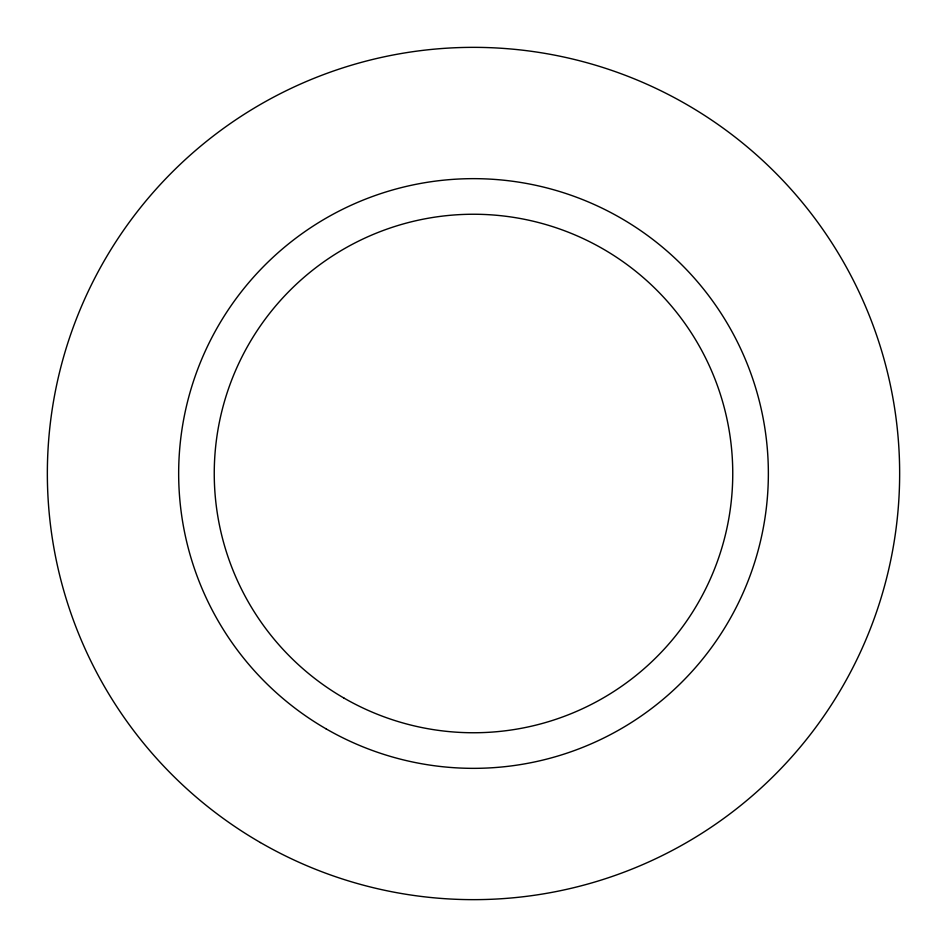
<?xml version="1.0" encoding="UTF-8"?>
<svg xmlns="http://www.w3.org/2000/svg" width="947" height="947" viewBox="0 0 947 947"><rect width="100%" height="100%" fill="white"/><g stroke="black" fill="none" stroke-linecap="round" stroke-linejoin="round"><path stroke-width="1.42" d="M260.425 842.558A426.15 426.15 0 0 0 899.65 473.5A426.15 426.15 0 0 0 260.425 104.442A426.15 426.15 0 0 0 260.425 842.558M326.076 728.847A294.86 294.86 0 0 0 768.36 473.5A294.86 294.86 0 0 0 326.076 218.153A294.86 294.86 0 0 0 326.076 728.847M343.879 698.022A259.253 259.253 0 0 0 732.753 473.5A259.253 259.253 0 0 0 343.879 248.978A259.253 259.253 0 0 0 343.879 698.022"/></g></svg>
